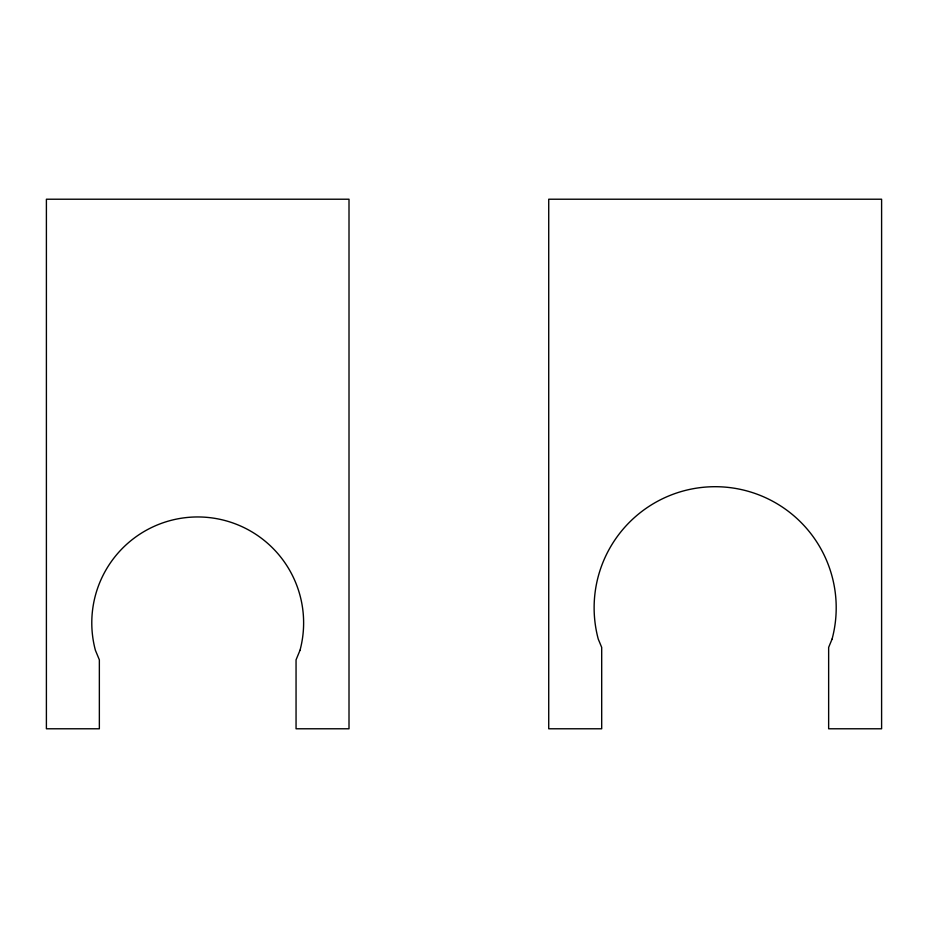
<?xml version="1.0" encoding="UTF-8"?>
<svg xmlns="http://www.w3.org/2000/svg" width="928" height="928" viewBox="0 0 928 928"><rect width="100%" height="100%" fill="white"/><g stroke="black" fill="none" stroke-linecap="round" stroke-linejoin="round"><path stroke-width="1.39" d="M300.011 650.284L296.055 659.831L296.055 728.782L349.009 728.782L349.009 199.218L46.4 199.218L46.4 728.782L99.354 728.782L99.354 659.831L95.398 650.284A105.908 105.908 0 0 1 197.699 516.954A105.908 105.908 0 0 1 300.011 650.284M832.08 639.067L828.646 647.373L828.646 728.782L881.6 728.782L881.6 199.218L548.726 199.218L548.726 728.782L601.692 728.782L601.692 647.373L598.247 639.067A121.046 121.046 0 0 1 715.163 486.701A121.046 121.046 0 0 1 832.08 639.067"/></g></svg>
